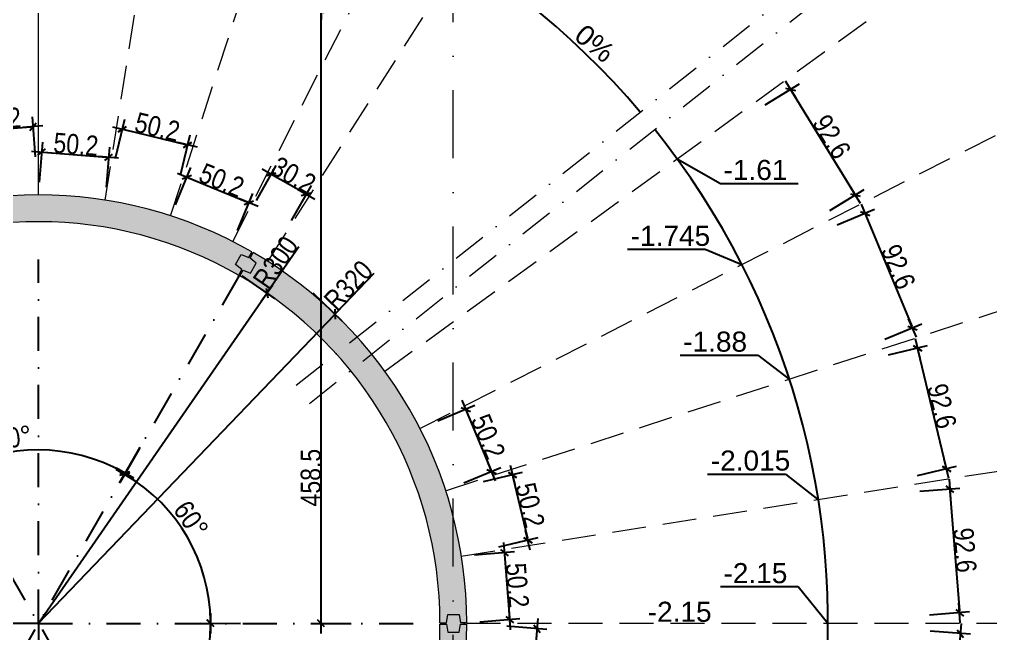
# Model space of a CAD drawing. Header units: millimetres. Extents: x 2049 to 9471, y -43633 to -39431.
# Drawn here: x 3310 to 4036, y -42310 to -41851 of the extents above; entities that cross this region are included whole.
import ezdxf

# ---------------------------------------------------------------- set-up
doc = ezdxf.new("R2010")
doc.units = ezdxf.units.MM
for name, pattern in [('CACHEX2', [19.049999999999997, 12.7, -6.35]), ('TIRETPTX2', [50.8, 25.4, -12.7, 0, -12.7]), ('VW-02', [0.69435, 0.48607, -0.20828])]:
    doc.linetypes.add(name, pattern=pattern)
for name, color, linetype in [('01_cote_gen', 4, 'Continuous'), ('01_isolant ext', 2, 'TIRETPTX2'), ('01_murs_sup', 2, 'CACHEX2'), ('01_poch_BN', 9, 'Continuous'), ('01_poch_murs', 253, 'Continuous'), ('01_texte', 230, 'Continuous'), ('AA_COTES', 2, 'Continuous')]:
    doc.layers.add(name, color=color, linetype=linetype)
for name, color, linetype, lineweight in [('01_murs_coup', 5, 'Continuous', 60), ('01_tram_axes', 2, 'TIRETPTX2', 9), ('B Général', 7, 'Continuous', 5)]:
    doc.layers.add(name, color=color, linetype=linetype, lineweight=lineweight)
doc.styles.add('MATTE_TXT', font='arial.ttf')
doc.styles.add('STYLE2', font='ARIALN.TTF')
doc.dimstyles.new('JB50', dxfattribs={"dimscale": 0.1, "dimtxt": 150, "dimasz": 15, "dimexe": 0.1, "dimexo": 0.1, "dimgap": 0.09, "dimtad": 1, "dimdec": 1, "dimdsep": 46, "dimtxsty": 'STYLE2', "dimblk1": 'BOND_G', "dimblk2": 'BOND_D', "dimsah": 1, "dimcen": 1.5, "dimdle": 0.01, "dimse1": 1, "dimse2": 1, "dimclrd": 4, "dimclre": 2, "dimclrt": 6, "dimazin": 2, "dimtfac": 2.333333333333333, "dimtdec": 1, "dimtix": 1, "dimtmove": 2, "dimatfit": 3, "dimldrblk": 'BOND_G', "dimfxl": 1, "dimtolj": 1, "dimtzin": 0, "dimarcsym": 0})
pattern_1 = [(135, (-9275.434901957728, 6358.23128257494), (-11.22532015133644, 8.881784197001252e-16), [7.9375, -7.9375])]

# ---------------------------------------------------------------- blocks, each defined once
blk = doc.blocks.new('BOND_G')
at = {"layer": 'AA_COTES', "color": 0}
for p, q in [((0, -5), (0, 14.99999999999999)), ((5, 0), (-5, 0)), ((1.767766952966312, 1.767766952966312), (-1.767766952966426, -1.767766952966426))]:
    blk.add_line(p, q, dxfattribs=at)
blk = doc.blocks.new('BOND_D')
at = {"layer": 'AA_COTES', "color": 0}
for p, q in [((0, 5), (0, -15)), ((5, 0), (-5, 0)), ((-1.767766952966312, -1.767766952966312), (1.767766952966426, 1.767766952966426))]:
    blk.add_line(p, q, dxfattribs=at)
blk = doc.blocks.new('*D4431')
at = {"layer": '01_cote_gen', "color": 4, "lineweight": -2, "transparency": 16777216}
blk.add_line((4012.882886694294, -42311.25461514512), (4005.854384942048, -42400.56019745708), dxfattribs=at)
at = {"layer": 'Defpoints', "color": 0, "transparency": 16777216}
for p in [(3914.040421113832, -42301.97090610464), (3906.776542074557, -42394.26724041781), (4005.736696298534, -42402.05557345768)]:
    blk.add_point(p, dxfattribs=at)
at = {"layer": '01_cote_gen', "color": 4, "lineweight": -2, "transparency": 16777216, "xscale": 1.5, "yscale": 1.5, "zscale": 1.5}
for name, p, rotation in [('BOND_G', (4013.000575337809, -42309.75923914451), 85.50000000297884), ('BOND_D', (4005.736696298534, -42402.05557345768), 265.5000000029788)]:
    blk.add_blockref(name, p, dxfattribs=dict(at, rotation=rotation))
at = {"layer": '01_cote_gen', "color": 6, "lineweight": 0, "transparency": 16777216, "insert": (4001.724677638204, -42355.30581374584), "char_height": 15, "attachment_point": 5, "rotation": 85.50000000297881, "style": 'STYLE2'}
blk.add_mtext('\\A1;92.6', dxfattribs=at)
blk = doc.blocks.new('*D4469')
at = {"layer": '01_cote_gen', "color": 4, "lineweight": -2, "transparency": 16777216}
blk.add_line((3696.50674885471, -42307.60473324961), (3692.802395752795, -42354.67301010071), dxfattribs=at)
at = {"layer": 'Defpoints', "color": 0, "transparency": 16777216}
for p in [(3644.040421113916, -42301.97090610449), (3640.100690764195, -42352.0299349599), (3692.684707128893, -42356.16838610287)]:
    blk.add_point(p, dxfattribs=at)
at = {"layer": '01_cote_gen', "color": 4, "lineweight": -2, "transparency": 16777216, "xscale": 1.5, "yscale": 1.5, "zscale": 1.5}
for name, p, rotation in [('BOND_G', (3696.624437478613, -42306.10935724746), 85.50000075438265), ('BOND_D', (3692.684707128893, -42356.16838610287), 265.5000007543827)]:
    blk.add_blockref(name, p, dxfattribs=dict(at, rotation=rotation))
at = {"layer": '01_cote_gen', "color": 6, "lineweight": 0, "transparency": 16777216, "insert": (3687.010614115894, -42330.53727922014), "char_height": 15, "attachment_point": 5, "rotation": 85.50000075438265, "style": 'STYLE2'}
blk.add_mtext('\\A1;50.2', dxfattribs=at)
blk = doc.blocks.new('*D4479')
at = {"layer": '01_cote_gen', "color": 4, "lineweight": -2, "transparency": 16777216}
blk.add_line((3271.475375520905, -41934.95041034873), (3318.543650791778, -41931.24605663355), dxfattribs=at)
at = {"layer": 'Defpoints', "color": 0, "transparency": 16777216}
for p in [(3320.039026792094, -41931.12836798636), (3273.981394155266, -41985.91063688874), (3324.040421426771, -41981.97090587917)]:
    blk.add_point(p, dxfattribs=at)
at = {"layer": '01_cote_gen', "color": 4, "lineweight": -2, "transparency": 16777216, "xscale": 1.5, "yscale": 1.5, "zscale": 1.5}
for name, p, rotation in [('BOND_G', (3269.979999520589, -41935.06809899593), 184.5000001380025), ('BOND_D', (3320.039026792094, -41931.12836798636), 4.500000138002473)]:
    blk.add_blockref(name, p, dxfattribs=dict(at, rotation=rotation))
at = {"layer": '01_cote_gen', "color": 6, "lineweight": 0, "transparency": 16777216, "insert": (3294.407920582273, -41925.45427531266), "char_height": 15, "attachment_point": 5, "rotation": 4.5000001380024734, "style": 'STYLE2'}
blk.add_mtext('\\A1;50.2', dxfattribs=at)
blk = doc.blocks.new('*D4480')
at = {"layer": '01_cote_gen', "color": 4, "lineweight": -2, "transparency": 16777216}
blk.add_line((3328.04846044547, -41950.16217605757), (3375.116737220655, -41953.86652931593), dxfattribs=at)
at = {"layer": 'Defpoints', "color": 0, "transparency": 16777216}
for p in [(3376.612113222401, -41953.98421794496), (3324.040421113915, -41981.97090610449), (3374.099449892592, -41985.91063662092)]:
    blk.add_point(p, dxfattribs=at)
at = {"layer": '01_cote_gen', "color": 4, "lineweight": -2, "transparency": 16777216, "xscale": 1.5, "yscale": 1.5, "zscale": 1.5}
for name, p, rotation in [('BOND_G', (3326.553084443724, -41950.04448742853), 175.5000005578771), ('BOND_D', (3376.612113222401, -41953.98421794496), 355.500000557877)]:
    blk.add_blockref(name, p, dxfattribs=dict(at, rotation=rotation))
at = {"layer": '01_cote_gen', "color": 6, "lineweight": 0, "transparency": 16777216, "insert": (3352.184191314292, -41944.37039450095), "char_height": 15, "attachment_point": 5, "rotation": 355.50000055787706, "style": 'STYLE2'}
blk.add_mtext('\\A1;50.2', dxfattribs=at)
blk = doc.blocks.new('*D4481')
at = {"layer": '01_cote_gen', "color": 4, "lineweight": -2, "transparency": 16777216}
blk.add_line((3388.274121291744, -41933.29436745542), (3434.183420917661, -41944.31621513982), dxfattribs=at)
at = {"layer": 'Defpoints', "color": 0, "transparency": 16777216}
for p in [(3435.641975798257, -41944.66638318561), (3374.099449892594, -41985.91063662092), (3422.925859279703, -41997.6328203969)]:
    blk.add_point(p, dxfattribs=at)
at = {"layer": '01_cote_gen', "color": 4, "lineweight": -2, "transparency": 16777216, "xscale": 1.5, "yscale": 1.5, "zscale": 1.5}
for name, p, rotation in [('BOND_G', (3386.815566411147, -41932.94419940963), 166.5000000000263), ('BOND_D', (3435.641975798257, -41944.66638318561), 346.5000000000263)]:
    blk.add_blockref(name, p, dxfattribs=dict(at, rotation=rotation))
at = {"layer": '01_cote_gen', "color": 6, "lineweight": 0, "transparency": 16777216, "insert": (3413.018735566377, -41931.34955273692), "char_height": 15, "attachment_point": 5, "rotation": 346.5000000000263, "style": 'STYLE2'}
blk.add_mtext('\\A1;50.2', dxfattribs=at)
blk = doc.blocks.new('*D4482')
at = {"layer": '01_cote_gen', "color": 4, "lineweight": -2, "transparency": 16777216}
blk.add_line((3436.313744639956, -41969.23129488327), (3479.933627759106, -41987.29924206033), dxfattribs=at)
at = {"layer": 'Defpoints', "color": 0, "transparency": 16777216}
for p in [(3481.319447057875, -41987.87326720887), (3422.9258592797, -41997.6328203969), (3469.317380996386, -42016.84881787105)]:
    blk.add_point(p, dxfattribs=at)
at = {"layer": '01_cote_gen', "color": 4, "lineweight": -2, "transparency": 16777216, "xscale": 1.5, "yscale": 1.5, "zscale": 1.5}
for name, p, rotation in [('BOND_G', (3434.927925341188, -41968.65726973472), 157.5000000000242), ('BOND_D', (3481.319447057875, -41987.87326720887), 337.5000000000242)]:
    blk.add_blockref(name, p, dxfattribs=dict(at, rotation=rotation))
at = {"layer": '01_cote_gen', "color": 6, "lineweight": 0, "transparency": 16777216, "insert": (3461.057947701631, -41971.18133455786), "char_height": 15, "attachment_point": 5, "rotation": 337.5000000000242, "style": 'STYLE2'}
blk.add_mtext('\\A1;50.2', dxfattribs=at)
blk = doc.blocks.new('*D4604')
at = {"layer": '01_cote_gen', "color": 4, "lineweight": -2, "ltscale": 200, "transparency": 16777216}
blk.add_line((4005.238113454716, -42203.4308148333), (4012.266516100352, -42292.73576088436), dxfattribs=at)
at = {"layer": 'Defpoints', "color": 0, "ltscale": 200, "transparency": 16777216}
for p in [(3906.776642830359, -42209.67520833058), (4012.384203927902, -42294.23113694918), (3914.040421131096, -42301.97090651128)]:
    blk.add_point(p, dxfattribs=at)
at = {"layer": '01_cote_gen', "color": 4, "lineweight": -2, "ltscale": 200, "transparency": 16777216, "xscale": 1.5, "yscale": 1.5, "zscale": 1.5}
for name, p, rotation in [('BOND_G', (4005.120425627166, -42201.93543876848), 94.49996873311898), ('BOND_D', (4012.384203927902, -42294.23113694918), 274.499968733119)]:
    blk.add_blockref(name, p, dxfattribs=dict(at, rotation=rotation))
at = {"layer": '01_cote_gen', "color": 6, "ltscale": 200, "transparency": 16777216, "insert": (4016.396273285758, -42247.48169947456), "char_height": 15, "attachment_point": 5, "rotation": 274.499968733119, "style": 'STYLE2'}
blk.add_mtext('\\A1;92.6', dxfattribs=at)
blk = doc.blocks.new('*D4605')
at = {"layer": '01_cote_gen', "color": 4, "lineweight": -2, "ltscale": 200, "transparency": 16777216}
blk.add_line((3981.33819691617, -42098.10177831561), (4002.251385523384, -42185.21100210314), dxfattribs=at)
at = {"layer": 'Defpoints', "color": 0, "ltscale": 200, "transparency": 16777216}
for p in [(3885.163114513897, -42119.6488756504), (4002.601555378006, -42186.66955654947), (3906.776642830358, -42209.67520833058)]:
    blk.add_point(p, dxfattribs=at)
at = {"layer": '01_cote_gen', "color": 4, "lineweight": -2, "ltscale": 200, "transparency": 16777216, "xscale": 1.5, "yscale": 1.5, "zscale": 1.5}
for name, p, rotation in [('BOND_G', (3980.988027061546, -42096.64322386929), 103.5000710558633), ('BOND_D', (4002.601555378006, -42186.66955654947), 283.5000710558634)]:
    blk.add_blockref(name, p, dxfattribs=dict(at, rotation=rotation))
at = {"layer": '01_cote_gen', "color": 6, "ltscale": 200, "transparency": 16777216, "insert": (3999.250527560635, -42139.8664165014), "char_height": 15, "attachment_point": 5, "rotation": 283.5000710558634, "style": 'STYLE2'}
blk.add_mtext('\\A1;92.6', dxfattribs=at)
blk = doc.blocks.new('*D4606')
at = {"layer": '01_cote_gen', "color": 4, "lineweight": -2, "ltscale": 200, "transparency": 16777216}
blk.add_line((3942.386877324028, -41997.35164235054), (3976.671640089242, -42080.12021789247), dxfattribs=at)
at = {"layer": 'Defpoints', "color": 0, "ltscale": 200, "transparency": 16777216}
for p in [(3849.730275834936, -42034.10867212184), (3977.245678046116, -42081.50603188579), (3885.163114513896, -42119.6488756504)]:
    blk.add_point(p, dxfattribs=at)
at = {"layer": '01_cote_gen', "color": 4, "lineweight": -2, "ltscale": 200, "transparency": 16777216, "xscale": 1.5, "yscale": 1.5, "zscale": 1.5}
for name, p, rotation in [('BOND_G', (3941.812839367154, -41995.96582835723), 112.5005295527969), ('BOND_D', (3977.245678046116, -42081.50603188579), 292.5005295527969)]:
    blk.add_blockref(name, p, dxfattribs=dict(at, rotation=rotation))
at = {"layer": '01_cote_gen', "color": 6, "ltscale": 200, "transparency": 16777216, "insert": (3966.613165500525, -42035.8016031467), "char_height": 15, "attachment_point": 5, "rotation": 292.5005295527969, "style": 'STYLE2'}
blk.add_mtext('\\A1;92.6', dxfattribs=at)
blk = doc.blocks.new('*D4607')
at = {"layer": '01_cote_gen', "color": 4, "lineweight": -2, "ltscale": 200, "transparency": 16777216}
blk.add_line((3886.891726152879, -41904.49828722687), (3933.705150525648, -41980.88681722643), dxfattribs=at)
at = {"layer": 'Defpoints', "color": 0, "ltscale": 200, "transparency": 16777216}
for p in [(3801.349295567197, -41955.1622585213), (3934.488928473131, -41982.16575902692), (3849.730275834938, -42034.10867212185)]:
    blk.add_point(p, dxfattribs=at)
at = {"layer": '01_cote_gen', "color": 4, "lineweight": -2, "ltscale": 200, "transparency": 16777216, "xscale": 1.5, "yscale": 1.5, "zscale": 1.5}
for name, p, rotation in [('BOND_G', (3886.107948205392, -41903.21934542638), 121.5013484695014), ('BOND_D', (3934.488928473131, -41982.16575902692), 301.5013484695014)]:
    blk.add_blockref(name, p, dxfattribs=dict(at, rotation=rotation))
at = {"layer": '01_cote_gen', "color": 6, "ltscale": 200, "transparency": 16777216, "insert": (3916.836043352047, -41938.6860910754), "char_height": 15, "attachment_point": 5, "rotation": 301.5013484695014, "style": 'STYLE2'}
blk.add_mtext('\\A1;92.6', dxfattribs=at)
blk = doc.blocks.new('*D4835')
at = {"layer": '01_cote_gen', "color": 4, "lineweight": -2, "ltscale": 3, "transparency": 16777216}
blk.add_arc((3324.179235206509, -42302.15610001159), 128.5656471454396, 0.6684846118781701, 59.33151538813109, dxfattribs=at)
at = {"layer": 'Defpoints', "color": 0, "ltscale": 3, "transparency": 16777216}
for p in [(3355.344134834773, -42248.17691044263), (3444.991425115644, -42258.18405894814), (3324.179235206509, -42302.15610001159), (3378.90234308019, -42302.15610001159)]:
    blk.add_point(p, dxfattribs=at)
at = {"layer": '01_cote_gen', "color": 4, "lineweight": -2, "ltscale": 3, "transparency": 16777216, "xscale": 1.5, "yscale": 1.5, "zscale": 1.5}
for name, p, rotation in [('BOND_D', (3388.462058779212, -42190.81498352964), 149.6657576940704), ('BOND_G', (3452.744882351948, -42302.15610001158), 270.3342423059389)]:
    blk.add_blockref(name, p, dxfattribs=dict(at, rotation=rotation))
at = {"layer": '01_cote_gen', "color": 6, "ltscale": 3, "transparency": 16777216, "insert": (3438.141226969889, -42224.4986419298), "char_height": 15, "attachment_point": 5, "rotation": 304.2718073153983, "style": 'STYLE2'}
blk.add_mtext('\\A1;60°', dxfattribs=at)
blk = doc.blocks.new('*D4836')
at = {"layer": '01_cote_gen', "color": 4, "lineweight": -2, "ltscale": 3, "transparency": 16777216}
blk.add_arc((3324.179235206513, -42302.15610001156), 128.565647145473, 300.6684846118562, 359.3315153880961, dxfattribs=at)
at = {"layer": 'Defpoints', "color": 0, "ltscale": 3, "transparency": 16777216}
for p in [(3324.179235206513, -42302.15610001156), (3378.90234308019, -42302.15610001158), (3444.991425115659, -42346.12814107506), (3355.344134834755, -42356.13528958052)]:
    blk.add_point(p, dxfattribs=at)
at = {"layer": '01_cote_gen', "color": 4, "lineweight": -2, "ltscale": 3, "transparency": 16777216, "xscale": 1.5, "yscale": 1.5, "zscale": 1.5}
for name, p, rotation in [('BOND_D', (3452.744882351984, -42302.15610001162), 89.6657576940354), ('BOND_G', (3388.462058779201, -42413.49721649355), 210.3342423059168)]:
    blk.add_blockref(name, p, dxfattribs=dict(at, rotation=rotation))
at = {"layer": '01_cote_gen', "color": 6, "ltscale": 3, "transparency": 16777216, "insert": (3438.141226969856, -42379.81355809334), "char_height": 15, "attachment_point": 5, "rotation": 55.72819268459485, "style": 'STYLE2'}
blk.add_mtext('\\A1;60°', dxfattribs=at)
blk = doc.blocks.new('*D4837')
at = {"layer": '01_cote_gen', "color": 4, "lineweight": -2, "transparency": 16777216}
blk.add_arc((3324.178900005803, -42302.15635756526), 128.8278117407755, 240.5964571454269, 299.2593151604672, dxfattribs=at)
at = {"layer": 'Defpoints', "color": 0, "transparency": 16777216}
for p in [(3324.178900005803, -42302.15635756526), (3312.854288344804, -42321.71540951356), (3334.910642658151, -42320.79951681002), (3301.649588222895, -42428.9989182005)]:
    blk.add_point(p, dxfattribs=at)
at = {"layer": '01_cote_gen', "color": 4, "lineweight": -2, "transparency": 16777216, "xscale": 1.5, "yscale": 1.5, "zscale": 1.5}
for name, p, rotation in [('BOND_G', (3259.627437976553, -42413.64498401569), 150.2628950302685), ('BOND_D', (3388.449513278172, -42413.80712266568), 29.59287727562552)]:
    blk.add_blockref(name, p, dxfattribs=dict(at, rotation=rotation))
at = {"layer": '01_cote_gen', "color": 6, "lineweight": 0, "transparency": 16777216, "insert": (3330.512546621741, -42421.10968417791), "char_height": 15, "attachment_point": 5, "rotation": 3.047824547503899, "style": 'STYLE2'}
blk.add_mtext('\\A1;60°', dxfattribs=at)
blk = doc.blocks.new('*D4838')
at = {"layer": '01_cote_gen', "color": 4, "lineweight": -2, "transparency": 16777216}
blk.add_arc((3324.178900005803, -42302.15635756526), 129.0895235018006, 180.6646335123415, 239.2327003034535, dxfattribs=at)
at = {"layer": 'Defpoints', "color": 0, "transparency": 16777216}
for p in [(3311.225237999128, -42302.15610023696), (3324.178900005803, -42302.15635756526), (3316.289234348005, -42315.76590851477), (3202.847786136546, -42346.23430993566)]:
    blk.add_point(p, dxfattribs=at)
at = {"layer": '01_cote_gen', "color": 4, "lineweight": -2, "transparency": 16777216, "xscale": 1.5, "yscale": 1.5, "zscale": 1.5}
for name, p, rotation in [('BOND_G', (3195.089376529477, -42302.15379316393), 90.3317476574207), ('BOND_D', (3259.436139558156, -42413.83661565746), 329.5655861583743)]:
    blk.add_blockref(name, p, dxfattribs=dict(at, rotation=rotation))
at = {"layer": '01_cote_gen', "color": 6, "lineweight": 0, "transparency": 16777216, "insert": (3218.970074534234, -42362.77308635126), "char_height": 15, "attachment_point": 5, "rotation": 299.9486669079097, "style": 'STYLE2'}
blk.add_mtext('\\A1;60°', dxfattribs=at)
blk = doc.blocks.new('*D4839')
at = {"layer": '01_cote_gen', "color": 4, "lineweight": -2, "transparency": 16777216}
blk.add_arc((3324.146860820816, -42302.15610023696), 129.3187055861358, 120.6645916355336, 179.3354080620461, dxfattribs=at)
at = {"layer": 'Defpoints', "color": 0, "transparency": 16777216}
for p in [(3284.424300864099, -42233.35460773443), (3202.627027565748, -42257.92649770502), (3231.843038472482, -42302.15610001164), (3324.146860820816, -42302.15610023696)]:
    blk.add_point(p, dxfattribs=at)
at = {"layer": '01_cote_gen', "color": 4, "lineweight": -2, "transparency": 16777216, "xscale": 1.5, "yscale": 1.5, "zscale": 1.5}
for name, p, rotation in [('BOND_G', (3259.487508345486, -42190.16281583141), 30.33229573648881), ('BOND_D', (3194.828155234678, -42302.15609992128), 269.6677039610909)]:
    blk.add_blockref(name, p, dxfattribs=dict(at, rotation=rotation))
at = {"layer": '01_cote_gen', "color": 6, "lineweight": 0, "transparency": 16777216, "insert": (3208.409402536476, -42226.09060254726), "char_height": 15, "attachment_point": 5, "rotation": 56.68610074274972, "style": 'STYLE2'}
blk.add_mtext('\\A1;60°', dxfattribs=at)
blk = doc.blocks.new('*D4840')
at = {"layer": '01_cote_gen', "color": 4, "lineweight": -2, "transparency": 16777216}
blk.add_arc((3324.04008776741, -42301.97116343279), 129.3662379551506, 60.57210209801423, 119.3356523921802, dxfattribs=at)
at = {"layer": 'Defpoints', "color": 0, "transparency": 16777216}
for p in [(3346.641028848325, -42174.5944741018), (3266.274557472113, -42201.91833003518), (3381.634350885369, -42202.58484664554), (3324.04008776741, -42301.97116343279)]:
    blk.add_point(p, dxfattribs=at)
at = {"layer": '01_cote_gen', "color": 4, "lineweight": -2, "transparency": 16777216, "xscale": 1.5, "yscale": 1.5, "zscale": 1.5}
for name, p, rotation in [('BOND_D', (3259.356968789835, -42189.93671497161), 209.66782619609), ('BOND_G', (3388.903496938415, -42190.04099916336), 330.2399282941045)]:
    blk.add_blockref(name, p, dxfattribs=dict(at, rotation=rotation))
at = {"layer": '01_cote_gen', "color": 6, "lineweight": 0, "transparency": 16777216, "insert": (3305.243666967844, -42163.39046603508), "char_height": 15, "attachment_point": 5, "rotation": 7.724187698685631, "style": 'STYLE2'}
blk.add_mtext('\\A1;60°', dxfattribs=at)
blk = doc.blocks.new('*D4841')
at = {"layer": '01_poch_BN', "color": 4, "lineweight": -2, "ltscale": 200, "transparency": 16777216}
for p, q in [((3496.56365801518, -41965.86420307143), (3495.259506197355, -41965.12313085089)), ((3524.145860073291, -41981.5375345404), (3497.867809833006, -41966.60527529196)), ((3525.450011891116, -41982.27860676094), (3526.754163708945, -41983.01967898149))]:
    blk.add_line(p, q, dxfattribs=at)
at = {"layer": 'Defpoints', "color": 0, "ltscale": 200, "transparency": 16777216}
for p in [(3497.867809833006, -41966.60527529196), (3469.317380996381, -42016.84881787105), (3495.59543123667, -42031.78107711948)]:
    blk.add_point(p, dxfattribs=at)
at = {"layer": '01_poch_BN', "color": 4, "lineweight": -2, "ltscale": 200, "transparency": 16777216, "xscale": 1.5, "yscale": 1.5, "zscale": 1.5}
for name, p, rotation in [('BOND_D', (3497.867809833006, -41966.60527529196), 330.392996356691), ('BOND_G', (3524.145860073291, -41981.5375345404), 150.392996356691)]:
    blk.add_blockref(name, p, dxfattribs=dict(at, rotation=rotation))
at = {"layer": '01_poch_BN', "color": 6, "ltscale": 200, "transparency": 16777216, "insert": (3514.794995964075, -41967.40493310458), "char_height": 15, "attachment_point": 5, "rotation": 330.392996356691, "style": 'STYLE2'}
blk.add_mtext('\\A1;30.2', dxfattribs=at)
blk = doc.blocks.new('*D4842')
at = {"layer": '01_poch_BN', "color": 4, "lineweight": -2, "ltscale": 200, "transparency": 16777216}
blk.add_line((3678.613212682842, -42192.67899676341), (3689.530553625425, -42238.62546545122), dxfattribs=at)
at = {"layer": 'Defpoints', "color": 0, "ltscale": 200, "transparency": 16777216}
for p in [(3628.490168073725, -42203.04697143895), (3689.877314244421, -42240.0848341754), (3640.101030254298, -42251.91217757512)]:
    blk.add_point(p, dxfattribs=at)
at = {"layer": '01_poch_BN', "color": 4, "lineweight": -2, "ltscale": 200, "transparency": 16777216, "xscale": 1.5, "yscale": 1.5, "zscale": 1.5}
for name, p, rotation in [('BOND_G', (3678.266452063846, -42191.21962803923), 103.3661849234527), ('BOND_D', (3689.877314244421, -42240.0848341754), 283.3661849234527)]:
    blk.add_blockref(name, p, dxfattribs=dict(at, rotation=rotation))
at = {"layer": '01_poch_BN', "color": 6, "ltscale": 200, "transparency": 16777216, "insert": (3691.531781863398, -42213.87968449095), "char_height": 15, "attachment_point": 5, "rotation": 283.3661849234527, "style": 'STYLE2'}
blk.add_mtext('\\A1;50.2', dxfattribs=at)
blk = doc.blocks.new('*D4843')
at = {"layer": '01_poch_BN', "color": 4, "lineweight": -2, "ltscale": 200, "transparency": 16777216}
blk.add_line((3643.996165252664, -42143.78473898781), (3662.173077774067, -42187.37676059678), dxfattribs=at)
at = {"layer": 'Defpoints', "color": 0, "ltscale": 200, "transparency": 16777216}
for p in [(3609.15867498326, -42156.68602518138), (3662.750368058596, -42188.76122292107), (3628.490168073724, -42203.04697143893)]:
    blk.add_point(p, dxfattribs=at)
at = {"layer": '01_poch_BN', "color": 4, "lineweight": -2, "ltscale": 200, "transparency": 16777216, "xscale": 1.5, "yscale": 1.5, "zscale": 1.5}
for name, p, rotation in [('BOND_G', (3643.418874968134, -42142.40027666352), 112.6350609433441), ('BOND_D', (3662.750368058596, -42188.76122292107), 292.6350609433441)]:
    blk.add_blockref(name, p, dxfattribs=dict(at, rotation=rotation))
at = {"layer": '01_poch_BN', "color": 6, "ltscale": 200, "transparency": 16777216, "insert": (3660.161618940332, -42162.62979779704), "char_height": 15, "attachment_point": 5, "rotation": 292.6350609433441, "style": 'STYLE2'}
blk.add_mtext('\\A1;50.2', dxfattribs=at)
blk = doc.blocks.new('*D4844')
at = {"layer": '01_poch_BN', "color": 4, "lineweight": -2, "ltscale": 200, "transparency": 16777216}
blk.add_line((3672.476539940926, -42250.81684885504), (3676.244079161606, -42297.90481040018), dxfattribs=at)
at = {"layer": 'Defpoints', "color": 0, "ltscale": 200, "transparency": 16777216}
for p in [(3640.225259930025, -42251.89250166647), (3644.23206651436, -42301.9709065113), (3676.363712843434, -42299.40003205003)]:
    blk.add_point(p, dxfattribs=at)
at = {"layer": '01_poch_BN', "color": 4, "lineweight": -2, "ltscale": 200, "transparency": 16777216, "xscale": 1.5, "yscale": 1.5, "zscale": 1.5}
for name, p, rotation in [('BOND_G', (3672.356906259098, -42249.32162720519), 94.57452855865485), ('BOND_D', (3676.363712843434, -42299.40003205003), 274.5745285586548)]:
    blk.add_blockref(name, p, dxfattribs=dict(at, rotation=rotation))
at = {"layer": '01_poch_BN', "color": 6, "ltscale": 200, "transparency": 16777216, "insert": (3682.003478731853, -42273.74929456189), "char_height": 15, "attachment_point": 5, "rotation": 274.57452855865483, "style": 'STYLE2'}
blk.add_mtext('\\A1;50.2', dxfattribs=at)
blk = doc.blocks.new('*D4845')
at = {"layer": '01_cote_gen', "color": 4, "lineweight": -2, "ltscale": 200, "transparency": 16777216}
blk.add_line((3325.57923335233, -42378.22322223377), (4171.551205983902, -42378.22322223377), dxfattribs=at)
at = {"layer": 'Defpoints', "color": 0, "ltscale": 200, "transparency": 16777216}
for p in [(3324.07923335233, -42102.46369714817), (4173.051205983902, -42355.89382690262), (4173.051205983902, -42378.22322223377)]:
    blk.add_point(p, dxfattribs=at)
at = {"layer": '01_cote_gen', "color": 4, "lineweight": -2, "ltscale": 200, "transparency": 16777216, "xscale": 1.5, "yscale": 1.5, "zscale": 1.5, "rotation": 180}
blk.add_blockref('BOND_G', (3324.07923335233, -42378.22322223377), dxfattribs=at)
at = {"layer": '01_cote_gen', "color": 4, "lineweight": -2, "ltscale": 200, "transparency": 16777216, "xscale": 1.5, "yscale": 1.5, "zscale": 1.5}
blk.add_blockref('BOND_D', (4173.051205983902, -42378.22322223377), dxfattribs=at)
at = {"layer": '01_cote_gen', "color": 6, "ltscale": 200, "transparency": 16777216, "insert": (3748.565219668116, -42370.55562741795), "char_height": 15, "attachment_point": 5, "style": 'STYLE2'}
blk.add_mtext('\\A1;849', dxfattribs=at)
blk = doc.blocks.new('*D4846')
at = {"layer": '01_cote_gen', "color": 4, "lineweight": -2, "ltscale": 200, "transparency": 16777216}
blk.add_line((3535.360307741431, -42300.65610023707), (3535.360307741431, -41845.11030432813), dxfattribs=at)
at = {"layer": 'Defpoints', "color": 0, "ltscale": 200, "transparency": 16777216}
for p in [(3535.360307741431, -41843.61030432813), (4042.456728691639, -41843.61030432813), (3536.754583273992, -42302.15610023707)]:
    blk.add_point(p, dxfattribs=at)
at = {"layer": '01_cote_gen', "color": 4, "lineweight": -2, "ltscale": 200, "transparency": 16777216, "xscale": 1.5, "yscale": 1.5, "zscale": 1.5}
for name, p, rotation in [('BOND_D', (3535.360307741431, -41843.61030432813), 90), ('BOND_G', (3535.360307741431, -42302.15610023707), 270)]:
    blk.add_blockref(name, p, dxfattribs=dict(at, rotation=rotation))
at = {"layer": '01_cote_gen', "color": 6, "ltscale": 200, "transparency": 16777216, "insert": (3527.692712925612, -42193.29175762503), "char_height": 15, "attachment_point": 5, "rotation": 90, "style": 'STYLE2'}
blk.add_mtext('\\A1;458.5', dxfattribs=at)
blk = doc.blocks.new('*D4867')
at = {"layer": '01_cote_gen', "color": 4, "lineweight": -2, "ltscale": 200, "transparency": 16777216}
for p, q in [((3518.816138362636, -42020.88222961008), (3495.806360730585, -42054.11336299155)), ((3324.171357621843, -42301.99171159802), (3494.952455242481, -42055.34658860651))]:
    blk.add_line(p, q, dxfattribs=at)
at = {"layer": 'Defpoints', "color": 0, "ltscale": 200, "transparency": 16777216}
for p in [(3494.952455242481, -42055.34658860651), (3324.171357621843, -42301.99171159802)]:
    blk.add_point(p, dxfattribs=at)
at = {"layer": '01_cote_gen', "color": 4, "lineweight": -2, "ltscale": 200, "transparency": 16777216, "xscale": 1.5, "yscale": 1.5, "zscale": 1.5, "rotation": 235.3006410144203}
blk.add_blockref('BOND_D', (3494.952455242481, -42055.34658860651), dxfattribs=at)
at = {"layer": '01_cote_gen', "color": 6, "ltscale": 200, "transparency": 16777216, "insert": (3501.434286069336, -42032.51624929749), "char_height": 15, "attachment_point": 5, "rotation": 55.300641014420265, "style": 'STYLE2'}
blk.add_mtext('\\A1;R300', dxfattribs=at)
blk = doc.blocks.new('*D4868')
at = {"layer": '01_cote_gen', "color": 4, "lineweight": -2, "ltscale": 200, "transparency": 16777216}
for p, q in [((3574.79392600567, -42040.88971870793), (3546.804000620992, -42070.05000281926)), ((3324.171357621835, -42301.99171159804), (3545.765279113999, -42071.13215698153))]:
    blk.add_line(p, q, dxfattribs=at)
at = {"layer": 'Defpoints', "color": 0, "ltscale": 200, "transparency": 16777216}
for p in [(3545.765279113999, -42071.13215698153), (3324.171357621835, -42301.99171159804)]:
    blk.add_point(p, dxfattribs=at)
at = {"layer": '01_cote_gen', "color": 4, "lineweight": -2, "ltscale": 200, "transparency": 16777216, "xscale": 1.5, "yscale": 1.5, "zscale": 1.5, "rotation": 226.1731758212451}
blk.add_blockref('BOND_D', (3545.765279113999, -42071.13215698153), dxfattribs=at)
at = {"layer": '01_cote_gen', "color": 6, "ltscale": 200, "transparency": 16777216, "insert": (3555.786644303822, -42049.61911992106), "char_height": 15, "attachment_point": 5, "rotation": 46.17317582124506, "style": 'STYLE2'}
blk.add_mtext('\\A1;R320', dxfattribs=at)

msp = doc.modelspace()

# ---------------------------------------------------------------- hatches: boundary and pattern name
at = {"layer": '01_murs_sup', "ltscale": 200}
h = msp.add_hatch(dxfattribs=at)
h.set_pattern_fill('DASH', color=256, scale=2.5, angle=135)
h.set_pattern_definition(pattern_1)
h.paths.add_polyline_path([(4464.954414359097, -41824.61030489879), (4054.048534144615, -41824.61030489879, 0.2561510916584337), (3307.479926285565, -41415.28431463413), (3023.963610350051, -41415.28431463413), (3023.963610350051, -41267.8843984316), (3003.963610350051, -41267.8843984316), (3003.963610350051, -41435.28431463413), (3307.479926285559, -41435.28431463413, -0.2587895631133725), (4041.757101152494, -41842.61030489879), (4173.052292461669, -41842.61030489879), (4173.052292461671, -42262.93105343831), (4193.053921331395, -42262.93105343831), (4193.052291940354, -41842.61030453134), (4465.060480376273, -41842.65378315966)])
h = msp.add_hatch(dxfattribs=at)
h.set_pattern_fill('DASH', color=256, scale=2.5, angle=135)
h.set_pattern_definition(pattern_1)
h.paths.add_polyline_path([(4382.054422460566, -42435.61030429075), (4193.054590729766, -42435.61030429075), (4193.053921331395, -42262.93105343831), (4173.052292461671, -42262.93105343831), (4173.052292461671, -42451.61030429075), (4382.054422460566, -42451.61030429075)])
edge = h.paths.add_edge_path()
edge.add_line((4172.973235290317, -42605.58295663257), (4172.973235290317, -42545.57735816522))
edge.add_arc((3323.963487809615, -42275.27484489026), 891.0000000000011, 161.4979151459836, 342.3398845277021, ccw=False)
edge.add_line((2479.017399016777, -41992.52565031372), (2571.631965968572, -41686.43164648903))
edge.add_line((2571.631965968572, -41686.43164648903), (2550.736530867664, -41686.43164648903))
edge.add_line((2550.736530867664, -41686.43164648903), (2459.9583040734, -41986.45648938469))
edge.add_arc((3323.963487809609, -42275.2748448903), 911.0000000000025, 161.5163264278079, 338.7414256286336)
edge = h.paths.add_edge_path()
edge.add_line((4198.055262503389, -42459.61030446181), (4172.973235290317, -42459.61030446181))
edge.add_line((4172.973235290317, -42459.61030446181), (4172.973235290317, -42605.58295663257))
edge.add_arc((3841.013722691027, -42461.82869013405), 361.7490941822585, 336.5850923156455, 350.7465502359225)
edge.add_line((4198.055262503389, -42519.99866512204), (4198.055262503389, -42459.61030446181))
at = {"layer": '01_poch_murs', "ltscale": 200}
h = msp.add_hatch(dxfattribs=at)
h.set_pattern_fill('DOTS', color=2, scale=2)
h.set_pattern_definition([(0, (0, 0), (1.5875, 3.175), [0, -3.175])])
h.paths.add_polyline_path([(3634.054333681685, -42222.16351389639, 0.1071985161144768), (3573.137707379239, -42100.95500676909), (3557.467665187328, -42113.38409543073, -0.1713355149161259), (3624.171169910809, -42301.65611275932), (3628.930555135189, -42301.64818043958), (3629.929235206526, -42295.65610001158), (3634.054333682502, -42295.65610001158)])
h.paths.add_polyline_path([(3634.054333681685, -42222.16351389638), (3634.054333682503, -42295.65610001158), (3638.461216945074, -42295.65610001158), (3639.456973007384, -42301.63063638542), (3644.171144948404, -42301.6227794213, 0.06282568684713795)])
h.paths.add_polyline_path([(3562.194308182391, -42088.11072832357), (3546.493278269807, -42100.56439567638, -0.01406568335841778), (3557.467665187328, -42113.38409543073), (3573.137707379239, -42100.95500676909, 0.01318514132203842)])
h.paths.add_polyline_path([(3484.628433181979, -42025.12797814294), (3482.253237869361, -42029.24193710229), (3486.949390292071, -42033.10796250607), (3482.699585604691, -42040.46884014685), (3477.003433181979, -42038.33486555063), (3474.628418659909, -42042.44851137158, -0.07748155707018199), (3546.493278269807, -42100.56439567638), (3562.194308182391, -42088.11072832357, 0.07854123515965798)])
h.paths.add_polyline_path([(3483.704487890423, -42024.72829833133, 0.2671405235787827), (3164.541392286607, -42024.71131911909), (3166.955068965465, -42028.89192975991), (3172.651221388174, -42026.7579551637), (3176.901026075551, -42034.11883280447), (3172.204873652841, -42037.98485820826), (3174.541405307471, -42042.03184974757, -0.2670866238796529), (3473.704476582493, -42042.04882599292), (3476.137407778199, -42037.83486555063), (3471.441255355488, -42033.96884014685), (3475.691060042866, -42026.60796250607), (3481.387212465574, -42028.74193710229)])
h.paths.add_polyline_path([(3570.501949040532, -42134.36257817536), (3609.908727435638, -42105.96817452115), (3591.653045962569, -42080.6322807647), (3552.246267567462, -42109.02668441892)], flags=9)
at = {"layer": '01_poch_murs'}
h = msp.add_hatch(color=256, dxfattribs=at)
h.dxf.hatch_style = 1
h.paths.add_polyline_path([(3486.949390292071, -42033.10796250607), (3482.25323786936, -42029.24193710229), (3483.440835525669, -42027.18495762262), (3482.574810121883, -42026.68495762262), (3481.387212465574, -42028.74193710229), (3475.691060042866, -42026.60796250607), (3471.441255355488, -42033.96884014685), (3476.1374077782, -42037.83486555063), (3474.949907778197, -42039.89167588464), (3475.815933181979, -42040.39167588464), (3477.003433181979, -42038.33486555063), (3482.699585604691, -42040.46884014685)])
h = msp.add_hatch(color=256, dxfattribs=at)
h.dxf.hatch_style = 1
h.paths.add_polyline_path([(3635.096052584284, -42295.65610001158), (3629.929235206526, -42295.65610001158), (3628.930555135188, -42301.64818043958), (3626.554686837373, -42301.65214022558), (3626.554686837369, -42302.15610001164), (3635.096052584284, -42302.15610001164)])
h.paths.add_polyline_path([(3638.428844581276, -42295.65610001158), (3635.096052584284, -42295.65610001158), (3635.096052584284, -42302.15610001164), (3642.166348468747, -42302.15610001164), (3642.166348468747, -42301.62612075339), (3639.424609633423, -42301.63069032445)])
h.paths.add_polyline_path([(3639.424609633437, -42302.68150969869), (3642.166348468747, -42302.68607926978), (3642.166348468747, -42302.15610001164), (3635.096052584284, -42302.15610001164), (3635.096052584284, -42308.65610001158), (3638.42884458128, -42308.65610001158)])
h.paths.add_polyline_path([(3635.096052584284, -42302.15610001164), (3626.554686837369, -42302.15610001164), (3626.554686837366, -42302.66005979756), (3628.930555135184, -42302.66401958356), (3629.929235206519, -42308.65610001158), (3635.096052584284, -42308.65610001158)])
h = msp.add_hatch(color=256, dxfattribs=at)
h.dxf.hatch_style = 1
h.paths.add_polyline_path([(3635.128424985645, -42295.65610023696), (3629.961607607887, -42295.65610023696), (3628.96292753655, -42301.64818066496), (3626.587059238735, -42301.65214045096), (3626.587059238731, -42302.15610023702), (3635.128424985645, -42302.15610023702)])
h.paths.add_polyline_path([(3638.461216982638, -42295.65610023696), (3635.128424985645, -42295.65610023696), (3635.128424985645, -42302.15610023702), (3642.198720870108, -42302.15610023702), (3642.198720870108, -42301.62612097877), (3639.456982034784, -42301.63069054983)])
h.paths.add_polyline_path([(3639.456982034799, -42302.68150992407), (3642.198720870108, -42302.68607949516), (3642.198720870108, -42302.15610023702), (3635.128424985645, -42302.15610023702), (3635.128424985645, -42308.65610023696), (3638.461216982641, -42308.65610023696)])
h.paths.add_polyline_path([(3635.128424985645, -42302.15610023702), (3626.587059238731, -42302.15610023702), (3626.587059238727, -42302.66006002294), (3628.962927536546, -42302.66401980894), (3629.96160760788, -42308.65610023696), (3635.128424985645, -42308.65610023696)])
h = msp.add_hatch(dxfattribs=at)
h.set_pattern_fill('DOTS', color=2, scale=2)
h.set_pattern_definition([(0, (-13915.8332870227, -25140.84482558085), (1.5875, 3.175), [0, -3.175])])
h.paths.add_polyline_path([(3202.390277568587, -42576.3373072506, -0.02601027697775948), (3174.580081986323, -42562.21336030274), (3172.20487365284, -42566.32734181488), (3176.901026075551, -42570.19336721866), (3172.651221388174, -42577.55424485944), (3166.955068965466, -42575.42027026325), (3164.580068965462, -42579.5338909312, 0.02602598800101315), (3194.261074449771, -42594.61068189561)])
h.paths.add_polyline_path([(3204.146860950948, -42577.11064170892, -0.001599403146000994), (3202.390277568587, -42576.3373072506), (3194.261074449771, -42594.61068189561, 0.008389957832762128), (3204.146860950948, -42598.80403949539)])
h.paths.add_polyline_path([(3204.146860950948, -42577.11064170892), (3204.146860950948, -42598.80403949539, 0.09640888134956785), (3324.16304807873, -42622.15609960215), (3324.16304807873, -42602.15609957488, -0.1032573502534808)])
h.paths.add_polyline_path([(3364.146860950948, -42599.47747495794, -0.03343185520481382), (3324.16304807873, -42602.15609957488), (3324.16304807873, -42622.15609960215, 0.03132955598132199), (3364.146860950948, -42619.64625733931)])
h.paths.add_polyline_path([(3437.430955514466, -42601.43308529264), (3426.17908988325, -42584.27207662244, -0.05337548787622121), (3364.146860950948, -42599.47747495794), (3364.146860950948, -42619.64625733931, 0.05920163459272805)])
h.paths.add_polyline_path([(3483.737954917864, -42579.51990934229), (3481.371027191994, -42575.42027026325), (3475.674874769285, -42577.55424485944), (3471.425070081908, -42570.19336721866), (3476.12122250462, -42566.32734181488), (3473.737943316324, -42562.19938117214, -0.04377653951283225), (3426.17908988325, -42584.27207662244), (3437.430955514466, -42601.43308529264, 0.04008785263166796)])
h.paths.add_polyline_path([(3524.146860950948, -42551.95601994752), (3524.146860950948, -42525.76289776155, -0.05113669284430105), (3474.603921991829, -42561.6993002364), (3476.987247908399, -42565.82734181488), (3482.683400331111, -42563.69336721866), (3486.933205018491, -42571.05424485944), (3482.237052595779, -42574.92027026325), (3484.603936513895, -42579.01983346503, 0.03748820705066643)])
h.paths.add_polyline_path([(3612.21303167919, -42441.50415806036), (3589.819815385594, -42441.50415806036, -0.08974126751230488), (3524.146860950948, -42525.76289776155), (3524.146860950948, -42551.95601994752, 0.111739751350108)])
h.paths.add_polyline_path([(3635.096052584284, -42377.72461344524), (3635.096052584284, -42308.65610001158), (3629.929235206519, -42308.65610001158), (3628.930555135184, -42302.66401958356), (3624.146444373915, -42302.65604605457, -0.1209334578965822), (3589.819815385594, -42441.50415806036), (3612.21303167919, -42441.50415806036, 0.05308695196988791)])
h.paths.add_polyline_path([(3644.146416596117, -42302.68937938789), (3639.424609633437, -42302.68150969869), (3638.42884458128, -42308.65610001158), (3635.096052584284, -42308.65610001158), (3635.096052584284, -42377.72461344524, 0.0592534558250833)])

# ---------------------------------------------------------------- linework, layer by layer
at = {"layer": '01_isolant ext'}
for p, q in [((3324.17923335233, -42302.15610023707), (3324.17923335233, -42030.39485947071)), ((3474.146860950945, -42042.34847887624), (3174.146860950952, -42561.9637211469)), ((3174.146860950952, -42042.34847887624), (3474.146860950948, -42561.9637211469)), ((3324.17923335233, -42302.15610023707), (3038.347071162696, -42302.15610023707)), ((3324.146860820754, -42302.15610023707), (3324.146860820754, -42589.74849977875)), ((3324.17923335233, -42302.15610023707), (3611.581572671038, -42302.15610023707))]:
    msp.add_line(p, q, dxfattribs=at)
at = {"layer": '01_murs_coup', "linetype": 'Continuous', "lineweight": 5}
for p, q in [((3471.441255355488, -42033.96884014685), (3475.691060042866, -42026.60796250607)), ((3475.691060042866, -42026.60796250607), (3481.387212465577, -42028.74193710229)), ((3481.387212465574, -42028.74193710229), (3483.762407778197, -42024.62797814294)), ((3482.25323786936, -42029.24193710229), (3484.628433181979, -42025.12797814294)), ((3486.949390292071, -42033.10796250607), (3482.253237869363, -42029.24193710229)), ((3476.137407778197, -42037.83486555063), (3471.441255355488, -42033.96884014685)), ((3482.699585604691, -42040.46884014685), (3486.949390292071, -42033.10796250607)), ((3473.762407778197, -42041.94848621861), (3476.1374077782, -42037.83486555063)), ((3474.628433181979, -42042.44848621861), (3477.003433181979, -42038.33486555063)), ((3477.003433181982, -42038.33486555063), (3482.699585604691, -42040.46884014685)), ((3628.929235206522, -42301.65610001158), (3629.929235206526, -42295.65610001158)), ((3628.961607607884, -42301.65610023696), (3629.961607607887, -42295.65610023696)), ((3629.929235206526, -42295.65610001158), (3638.428844581276, -42295.65610001158)), ((3629.961607607887, -42295.65610023696), (3638.461216982638, -42295.65610023696)), ((3638.428844581276, -42295.65610001158), (3639.42884458128, -42301.65610001158)), ((3638.461216982638, -42295.65610023696), (3639.461216982641, -42301.65610023696)), ((3624.171169971414, -42301.65616693866), (3628.96292753655, -42301.64818066496)), ((3624.178818539554, -42301.65610001158), (3628.930555135188, -42301.64818043958)), ((3624.178818539554, -42302.65610001158), (3628.930555135181, -42302.66401958356)), ((3624.211190940916, -42302.65610023696), (3628.962927536542, -42302.66401980894)), ((3628.929235206522, -42302.65610001158), (3629.929235206519, -42308.65610001158)), ((3628.961607607884, -42302.65610023696), (3629.96160760788, -42308.65610023696)), ((3638.42884458128, -42308.65610001158), (3639.428844581287, -42302.65610001158)), ((3638.461216982641, -42308.65610023696), (3639.461216982649, -42302.65610023696)), ((3639.424609633426, -42301.63069032445), (3644.178790761756, -42301.62276667826)), ((3639.424609633437, -42302.68150969869), (3644.178790761756, -42302.68943334491)), ((3639.456982034788, -42301.63069054983), (3644.171145010865, -42301.62283360065)), ((3639.456982034799, -42302.68150992407), (3644.211163163118, -42302.68943357029)), ((3629.929235206519, -42308.65610001158), (3638.42884458128, -42308.65610001158)), ((3629.96160760788, -42308.65610023696), (3638.461216982641, -42308.65610023696))]:
    msp.add_line(p, q, dxfattribs=at)
for centre, radius, start, end in [((3324.108184271507, -42302.08911003907), 319.9999999999992, 60.08342851605071, 119.9104753079557), ((3324.108184271507, -42302.08911003907), 299.9999999999989, 59.98884092045382, 119.9045069900098), ((3324.171357621837, -42301.99171159802), 319.9999999999992, 0.06604736589118428, 59.90545530959115), ((3324.171357621837, -42301.99171159802), 299.9999999999989, 0.06408432275772465, 59.89915232226357), ((3324.17923335231, -42302.15610023696), 299.9999999999989, 300.1008476772569, 359.9035088864765), ((3324.17923335231, -42302.15610023696), 319.9999999999992, 300.0945446905441, 359.9045166509532)]:
    msp.add_arc(centre, radius, start, end, dxfattribs=at)
at = {"layer": '01_murs_coup', "ltscale": 0.1}
msp.add_arc((3324.040087767409, -42275.27484489029), 911.0000000000013, 161.5163264276974, 338.7414028570541, dxfattribs=at)
at = {"layer": '01_murs_sup'}
for radius, start, end in [(911.0000000000011, 161.5163264275059, 343.6349518813674), (891.0000000000003, 161.4979151461423, 342.3402993923187)]:
    msp.add_arc((3323.963487809609, -42275.27484489029), radius, start, end, dxfattribs=at)
at = {"layer": '01_poch_BN', "ltscale": 200}
msp.add_line((3473.728943667475, -42043.07233284457), (3475.38292048009, -42040.14167588464), dxfattribs=at)
at = {"layer": '01_poch_murs', "linetype": 'CACHEX2', "lineweight": 5, "ltscale": 2}
for p, q in [((3374.099449892592, -41985.91063662092), (3459.189930165236, -41448.67048791407)), ((3422.925859279703, -41997.6328203969), (3589.971758438953, -41483.51840660134)), ((3469.317380996383, -42016.84881787105), (3713.990848037896, -41536.65010103666)), ((3495.567031628043, -42031.82581823908), (3783.641385614103, -41577.98966516933)), ((3582.914802895404, -42113.86420703063), (4013.954455891648, -41800.69556787219)), ((3609.15867498326, -42156.68602518138), (4173.055058553095, -41869.36646687469)), ((3628.378081127777, -42203.08339069537), (4173.053817398359, -42026.10751592091)), ((3640.101030254299, -42251.91217757512), (4173.052697769253, -42167.5015223517)), ((3644.040087767306, -42301.97090651129), (4173.051632972801, -42301.97090651129))]:
    msp.add_line(p, q, dxfattribs=at)
at = {"layer": '01_poch_murs'}
for p, q in [((3482.574810121883, -42026.68495762262), (3483.440835525669, -42027.18495762262)), ((3474.9499077782, -42039.89167588464), (3475.815933181979, -42040.39167588464)), ((3626.554686837373, -42301.65214022558), (3626.554686837366, -42302.66005979758)), ((3626.587059238735, -42301.65214045096), (3626.587059238727, -42302.66006002296)), ((3642.166348468747, -42301.62612075339), (3642.166348468747, -42302.68607926978)), ((3642.198720870108, -42301.62612097877), (3642.198720870108, -42302.68607949516))]:
    msp.add_line(p, q, dxfattribs=at)
at = {"layer": '01_texte'}
for p, q in [((3801.34929566543, -41955.16225844993), (3833.718704571743, -41973.48219194567)), ((3833.718704571743, -41973.48219194567), (3891.7771859895, -41973.48219194567)), ((3764.343374981131, -42022.72236712379), (3822.401856398887, -42022.72236712379)), ((3822.401856398887, -42022.72236712379), (3849.730275834935, -42034.10867202972)), ((3803.576545425474, -42101.74144353037), (3861.63502684323, -42101.74144353037)), ((3861.63502684323, -42101.74144353037), (3885.1631145139, -42119.64887555828)), ((3824.174295120216, -42190.57598749379), (3882.232776537973, -42190.57598749379)), ((3882.232776537973, -42190.57598749379), (3906.576864011776, -42209.70684987128)), ((3833.678193360507, -42274.683546823), (3891.736674778263, -42274.683546823)), ((3891.736674778263, -42274.683546823), (3914.040421131097, -42301.97090651128))]:
    msp.add_line(p, q, dxfattribs=at)
msp.add_arc((3324.040421131097, -42301.9709066034), 590, 40.32016680736935, 38.68216468639542, dxfattribs=at)
at = {"layer": '01_tram_axes', "color": 253, "ltscale": 2}
msp.add_line((3634.054333687762, -42768.28858288797), (3634.05433366063, -40330.12949586002), dxfattribs=at)
at = {"layer": '01_tram_axes'}
for p, q in [((3516.643992235389, -42124.2401087386), (4033.947101610625, -41713.92811770344)), ((3526.686506139988, -42137.79894704517), (4043.989615515224, -41727.48695601002))]:
    msp.add_line(p, q, dxfattribs=at)
at = {"layer": 'B Général', "color": 1, "linetype": 'VW-02', "lineweight": 13, "true_color": 0xff0000}
msp.add_line((3324.040421113916, -41435.0170415745), (3324.040421113916, -41981.97090610449), dxfattribs=at)

# ---------------------------------------------------------------- texts
at = {"layer": '01_texte', "style": 'MATTE_TXT'}
msp.add_text('0%%%', height=14.99999999999999, rotation=320.4817946247869, dxfattribs=at).set_placement((3723.414242504183, -41865.01248961053))
for s, p in [('-1.61', (3836.051221219888, -41970.92323552347)), ('-1.745', (3766.675891629275, -42020.16341070159)), ('-1.88', (3805.909062073618, -42099.18248710817)), ('-2.015', (3826.506811768361, -42188.01703107158)), ('-2.15', (3836.010710008652, -42272.1245904008)), ('-2.15', (3779.391244983608, -42300.99861318013))]:
    msp.add_text(s, height=15, dxfattribs=at).set_placement(p)

# ---------------------------------------------------------------- dimensions: what is measured, and where the dimension line sits
at = {"layer": '01_cote_gen', "ltscale": 200}
dim = msp.add_linear_dim(base=(3535.360307741431, -41843.61030432813), p1=(3536.754583273992, -42302.15610023707), p2=(4042.456728691639, -41843.61030432813), angle=90, dimstyle='JB50', dxfattribs=at)
dim.commit()
dim.dimension.update_dxf_attribs({"geometry": '*D4846', "text_midpoint": (3527.692712925612, -42193.29175762503), "dimtype": 160})
for p1, p2, distance, picture, middle in [((3801.349295567199, -41955.1622585213), (3849.730275834935, -42034.10867212184), 99.40872908265602, '*D4607', (3916.836043352047, -41938.6860910754)), ((3849.730275834935, -42034.10867212184), (3885.1631145139, -42119.6488756504), 99.66983012484813, '*D4606', (3966.613165500525, -42035.8016031467)), ((3885.1631145139, -42119.6488756504), (3906.776642830359, -42209.67520833058), 98.54782533692935, '*D4605', (3999.250527560635, -42139.8664165014)), ((3906.776642830359, -42209.67520833058), (3914.040421131097, -42301.97090651129), 98.64787705602058, '*D4604', (4016.396273285758, -42247.48169947456))]:
    dim = msp.add_aligned_dim(p1=p1, p2=p2, distance=distance, dimstyle='JB50', dxfattribs=at)
    dim.commit()
    dim.dimension.update_dxf_attribs({"geometry": picture, "text_midpoint": middle})
at = {"layer": '01_cote_gen', "lineweight": 0}
for p1, p2, distance, picture, middle in [((3273.981394155266, -41985.91063688874), (3324.040421426771, -41981.97090587917), 50.999753121010436, '*D4479', (3294.407920582273, -41925.45427531266)), ((3374.099449892592, -41985.91063662092), (3422.925859279703, -41997.6328203969), 54.47148878239782, '*D4481', (3413.018735566377, -41931.34955273692)), ((3324.040421113916, -41981.97090610449), (3374.099449892592, -41985.91063662092), 32.02514147481195, '*D4480', (3352.184191314292, -41944.37039450095)), ((3422.925859279703, -41997.6328203969), (3469.317380996383, -42016.84881787105), 31.362910035910105, '*D4482', (3461.057947701631, -41971.18133455786)), ((3644.040421113916, -42301.97090610449), (3640.100690764195, -42352.0299349599), 52.74661652566539, '*D4469', (3687.010614115894, -42330.53727922014)), ((3914.040421113832, -42301.97090610464), (3906.776542074558, -42394.26724041781), 99.2661586623204, '*D4431', (4001.724677638204, -42355.30581374584))]:
    dim = msp.add_aligned_dim(p1=p1, p2=p2, distance=distance, dimstyle='JB50', dxfattribs=at)
    dim.commit()
    dim.dimension.update_dxf_attribs({"geometry": picture, "text_midpoint": middle})
at = {"layer": '01_cote_gen', "ltscale": 200}
for center, mpoint, picture, middle in [((3324.171357621843, -42301.99171159802), (3494.952455242481, -42055.34658860651), '*D4867', (3501.434286069336, -42032.51624929749)), ((3324.171357621835, -42301.99171159804), (3545.765279113999, -42071.13215698153), '*D4868', (3555.786644303822, -42049.61911992106))]:
    dim = msp.add_radius_dim(center=center, mpoint=mpoint, dimstyle='JB50', dxfattribs=at)
    dim.commit()
    dim.dimension.update_dxf_attribs({"geometry": picture, "text_midpoint": middle})
dim = msp.add_linear_dim(base=(4173.051205983902, -42378.22322223377), p1=(3324.07923335233, -42102.46369714817), p2=(4173.051205983902, -42355.89382690262), dimstyle='JB50', dxfattribs=at)
dim.commit()
dim.dimension.update_dxf_attribs({"geometry": '*D4845', "text_midpoint": (3748.565219668116, -42370.55562741795)})
at = {"layer": '01_cote_gen', "lineweight": 0}
dim = msp.add_angular_dim_3p(base=(3346.641028848325, -42174.5944741018), center=(3324.040087767409, -42301.97116343279), p1=(3381.63435088537, -42202.58484664554), p2=(3266.274557472114, -42201.91833003518), text='60°', dimstyle='JB50', dxfattribs=at)
dim.commit()
dim.dimension.update_dxf_attribs({"geometry": '*D4840', "text_midpoint": (3305.243666967844, -42163.39046603508), "dimtype": 165})
for base, center, p1, p2, picture, middle in [((3202.627027565748, -42257.92649770502), (3324.146860820818, -42302.15610023696), (3284.424300864093, -42233.35460773443), (3231.84303847248, -42302.15610001164), '*D4839', (3208.409402536476, -42226.09060254726)), ((3301.649588222895, -42428.9989182005), (3324.178900005803, -42302.15635756526), (3312.854288344804, -42321.71540951357), (3334.910642658151, -42320.79951681002), '*D4837', (3330.512546621741, -42421.10968417791))]:
    dim = msp.add_angular_dim_3p(base=base, center=center, p1=p1, p2=p2, dimstyle='JB50', dxfattribs=at)
    dim.commit()
    dim.dimension.update_dxf_attribs({"geometry": picture, "text_midpoint": middle, "dimtype": 165})
at = {"layer": '01_cote_gen', "ltscale": 3}
for base, center, p2, picture, middle in [((3444.991425115644, -42258.18405894814), (3324.179235206511, -42302.15610001158), (3355.344134834771, -42248.17691044263), '*D4835', (3438.141226969885, -42224.49864192981)), ((3444.991425115659, -42346.12814107506), (3324.179235206511, -42302.15610001155), (3355.344134834757, -42356.13528958051), '*D4836', (3438.141226969863, -42379.81355809334))]:
    dim = msp.add_angular_dim_3p(base=base, center=center, p1=(3378.902343080192, -42302.15610001158), p2=p2, dimstyle='JB50', dxfattribs=at)
    dim.commit()
    dim.dimension.update_dxf_attribs({"geometry": picture, "text_midpoint": middle, "dimtype": 165})
at = {"layer": '01_cote_gen', "lineweight": 0}
dim = msp.add_angular_dim_3p(base=(3202.847786136546, -42346.23430993566), center=(3324.178900005803, -42302.15635756526), p1=(3311.225237999128, -42302.15610023696), p2=(3316.289234348007, -42315.76590851477), text='60°', dimstyle='JB50', dxfattribs=at)
dim.commit()
dim.dimension.update_dxf_attribs({"geometry": '*D4838', "text_midpoint": (3218.97007453424, -42362.77308635127)})
at = {"layer": '01_poch_BN', "ltscale": 200}
for p1, p2, distance, picture, middle in [((3495.595431236665, -42031.78107711948), (3469.317380996383, -42016.84881787105), -57.788758055974164, '*D4841', (3514.794995964075, -41967.40493310458)), ((3609.15867498326, -42156.68602518138), (3628.490168073724, -42203.04697143894), 37.11931995227293, '*D4843', (3660.161618940332, -42162.62979779704)), ((3628.490168073724, -42203.04697143894), (3640.101030254299, -42251.91217757512), 51.162139319618895, '*D4842', (3691.531781863398, -42213.87968449095)), ((3640.225259930025, -42251.89250166647), (3644.23206651436, -42301.97090651129), 32.23433094252541, '*D4844', (3682.003478731853, -42273.74929456189))]:
    dim = msp.add_aligned_dim(p1=p1, p2=p2, distance=distance, dimstyle='JB50', dxfattribs=at)
    dim.commit()
    dim.dimension.update_dxf_attribs({"geometry": picture, "text_midpoint": middle})

doc.saveas('drawing.dxf')
